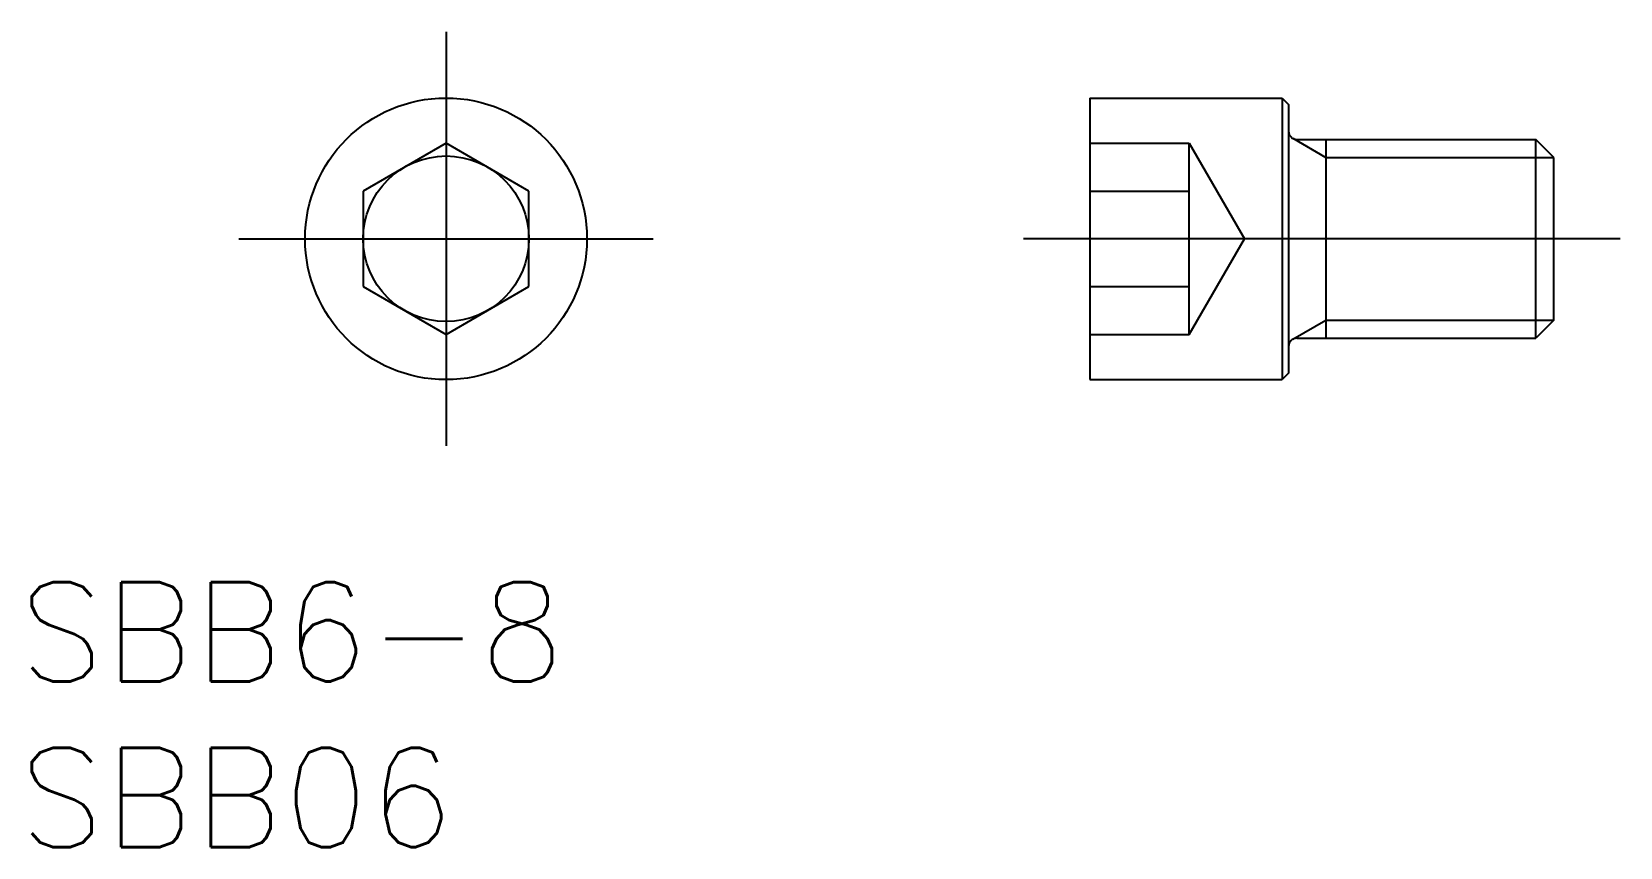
# Model space of a CAD drawing. Extents: x -12.5 to 35.4, y -18.4 to 6.2.
import ezdxf

# ---------------------------------------------------------------- set-up
doc = ezdxf.new("R2010")
doc.units = 0
doc.linetypes.add('CENTER', pattern=[50.8, 31.75, -6.35, 6.35, -6.35])
doc.linetypes.add('DASHED', pattern=[19.05, 12.7, -6.35])
doc.layers.get('0').update_dxf_attribs({"linetype": 'CONTINUOUS'})
doc.layers.add('CENTER', color=1, linetype='CENTER')
doc.styles.get("Standard").update_dxf_attribs({"font": 'txt.shx', "height": 3, "bigfont": 'bigfont.shx'})

# ---------------------------------------------------------------- blocks, each defined once
blk = doc.blocks.new('*U2')
at = {"color": 7, "linetype": 'CONTINUOUS'}
blk.add_text('SBB6-8', height=3, dxfattribs=at).set_placement((-12.88, -13.364))
blk = doc.blocks.new('*U3')
at = {"color": 7, "linetype": 'CONTINUOUS'}
blk.add_text('SBB06', height=3, dxfattribs=at).set_placement((-12.88, -18.364))

msp = doc.modelspace()

# ---------------------------------------------------------------- linework, layer by layer
at = {"color": 7, "linetype": 'CONTINUOUS'}
for p, q in [((19.412, 4.25), (19.412, -4.25)), ((19.412, 4.25), (25.212, 4.25)), ((25.212, 4.25), (25.212, -4.25)), ((25.212, 4.25), (25.412, 4.05)), ((25.412, 4.05), (25.412, -4.05)), ((0, 2.887), (-2.5, 1.443)), ((2.5, 1.443), (0, 2.887)), ((25.662, 3), (32.871, 3)), ((26.533, 3), (26.533, -3)), ((32.871, -3), (32.871, 3)), ((33.412, 2.458), (32.871, 3)), ((33.412, -2.459), (33.412, 2.458)), ((-2.5, 1.443), (-2.5, -1.443)), ((2.5, -1.443), (2.5, 1.443)), ((-2.5, -1.443), (0, -2.887)), ((0, -2.887), (2.5, -1.443)), ((33.412, -2.459), (32.871, -3)), ((25.662, -3), (32.871, -3)), ((19.412, -4.25), (25.212, -4.25)), ((25.412, -4.05), (25.212, -4.25))]:
    msp.add_line(p, q, dxfattribs=at)
at = {"color": 3, "linetype": 'DASHED'}
for p, q in [((19.412, 2.887), (22.412, 2.887)), ((22.412, 2.887), (24.079, 0)), ((22.412, -2.887), (22.412, 2.887)), ((19.412, 1.443), (22.412, 1.443)), ((22.412, -2.887), (24.079, 0)), ((19.412, -1.443), (22.412, -1.443)), ((19.412, -2.887), (22.412, -2.887))]:
    msp.add_line(p, q, dxfattribs=at)
at = {"color": 3, "linetype": 'CONTINUOUS'}
for p, q in [((25.537, 3.033), (26.533, 2.458)), ((26.533, 2.458), (33.412, 2.458)), ((25.537, -3.033), (26.533, -2.459)), ((26.533, -2.459), (33.412, -2.459))]:
    msp.add_line(p, q, dxfattribs=at)
at = {"color": 7, "linetype": 'CONTINUOUS'}
for radius in [4.25, 2.5]:
    msp.add_circle((0, 0), radius, dxfattribs=at)
for centre, start, end in [((25.662, 3.25), 180, 270), ((25.662, -3.25), 90, 180)]:
    msp.add_arc(centre, 0.25, start, end, dxfattribs=at)
at = {"layer": 'CENTER', "color": 1, "linetype": 'CENTER'}
for p, q in [((0, 6.25), (0, -6.25)), ((-6.25, 0), (6.25, 0)), ((35.412, 0), (17.412, 0))]:
    msp.add_line(p, q, dxfattribs=at)

# ---------------------------------------------------------------- block references
at = {"color": 7, "linetype": 'CONTINUOUS'}
for name in ['*U2', '*U3']:
    msp.add_blockref(name, (0, 0), dxfattribs=at)

doc.saveas('drawing.dxf')
